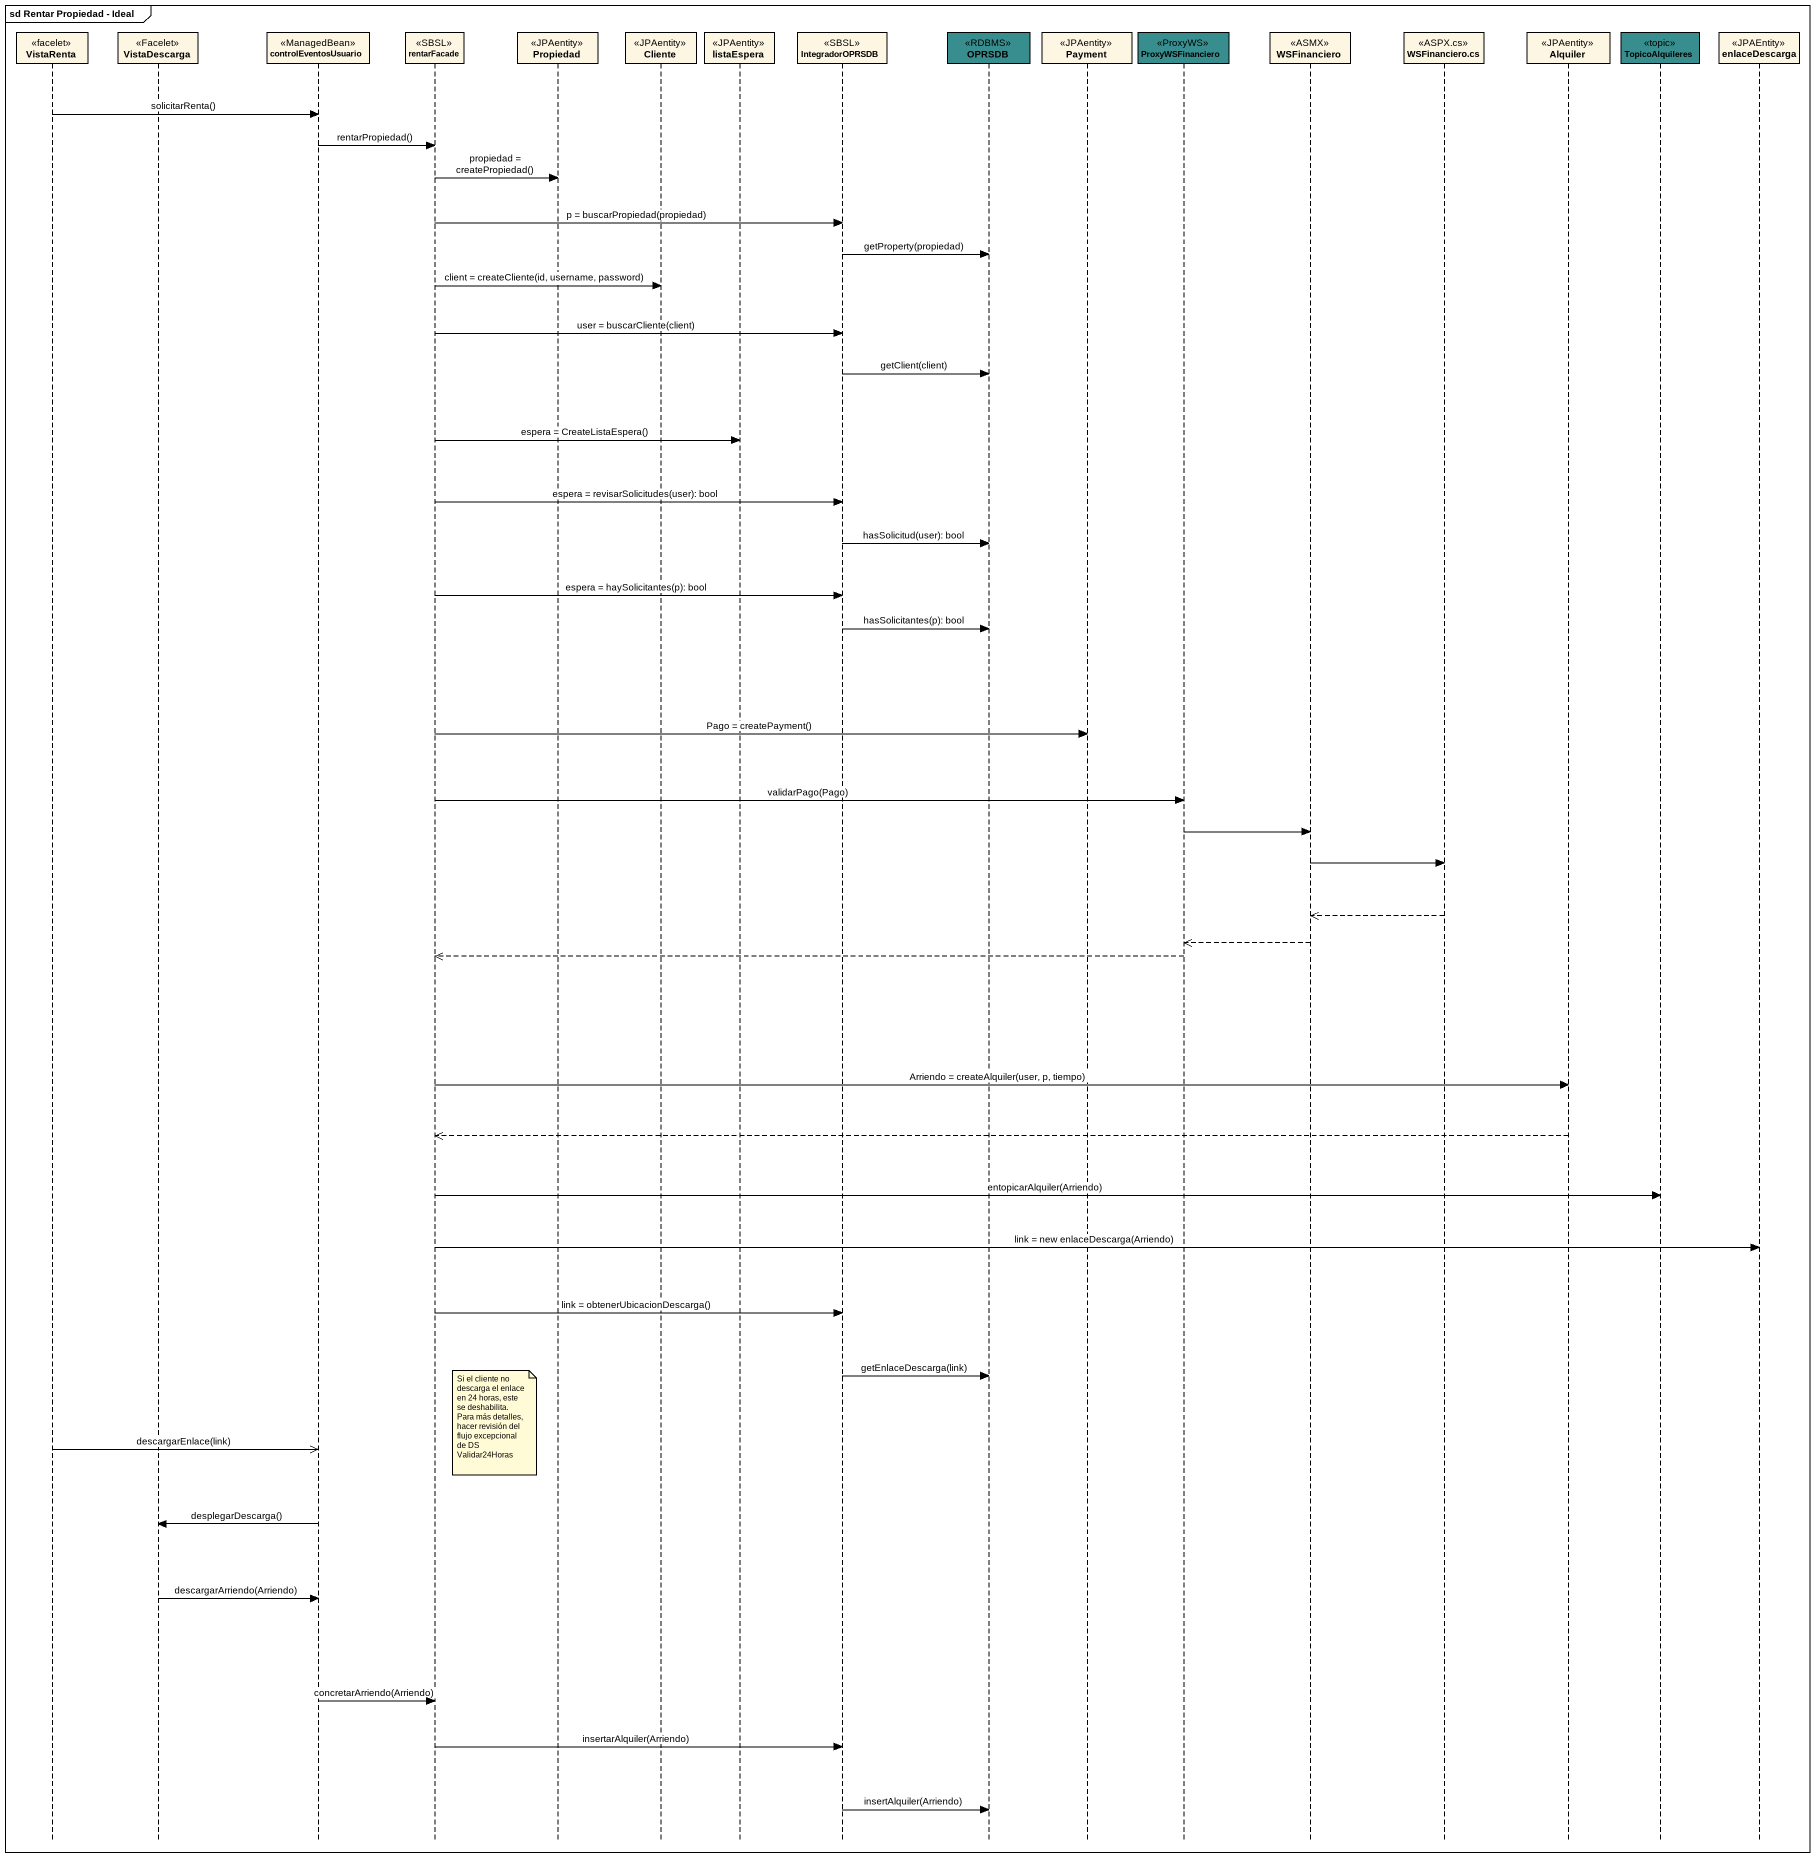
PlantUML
@startuml
mainframe sd Rentar Propiedad - Ideal
hide footbox
participant VistaRenta <<facelet>>
participant VistaDescarga <<Facelet>>
participant controlEventosUsuario <<ManagedBean>>
participant rentarFacade <<SBSL>>
participant Propiedad <<JPAentity>>
participant Cliente <<JPAentity>>
participant listaEspera <<JPAentity>>
participant IntegradorOPRSDB <<SBSL>>
participant OPRSDB <<RDBMS>> #388E8E
participant Payment <<JPAentity>>
participant ProxyWSFinanciero <<ProxyWS>> #388E8E
participant WSFinanciero <<ASMX>>
participant "WSFinanciero.cs" as WSFinanciero_cs <<ASPX.cs>>
participant Alquiler <<JPAentity>>
participant TopicoAlquileres <<topic>> #388E8E
participant enlaceDescarga <<JPAEntity>>

VistaRenta -> controlEventosUsuario : solicitarRenta()
controlEventosUsuario -> rentarFacade : rentarPropiedad()
rentarFacade -> Propiedad : propiedad = createPropiedad()
rentarFacade -> IntegradorOPRSDB : p = buscarPropiedad(propiedad)
IntegradorOPRSDB -> OPRSDB : getProperty(propiedad)
rentarFacade -> Cliente : client = createCliente(id, username, password)
rentarFacade -> IntegradorOPRSDB : user = buscarCliente(client)
IntegradorOPRSDB -> OPRSDB : getClient(client)
rentarFacade -> listaEspera : espera = CreateListaEspera()
rentarFacade -> IntegradorOPRSDB : espera = revisarSolicitudes(user): bool
IntegradorOPRSDB -> OPRSDB : hasSolicitud(user): bool
rentarFacade -> IntegradorOPRSDB : espera = haySolicitantes(p): bool
IntegradorOPRSDB -> OPRSDB : hasSolicitantes(p): bool
rentarFacade -> Payment : Pago = createPayment()
rentarFacade -> ProxyWSFinanciero : validarPago(Pago)
ProxyWSFinanciero -> WSFinanciero
WSFinanciero -> WSFinanciero_cs
WSFinanciero_cs -->> WSFinanciero
WSFinanciero -->> ProxyWSFinanciero
ProxyWSFinanciero -->> rentarFacade
rentarFacade -> Alquiler : Arriendo = createAlquiler(user, p, tiempo)
Alquiler -->> rentarFacade
rentarFacade -> TopicoAlquileres : entopicarAlquiler(Arriendo)
rentarFacade -> enlaceDescarga : link = new enlaceDescarga(Arriendo)
rentarFacade -> IntegradorOPRSDB : link = obtenerUbicacionDescarga()
IntegradorOPRSDB -> OPRSDB : getEnlaceDescarga(link)
note right of rentarFacade
  Si el cliente no descarga el enlace en 24 horas, este se deshabilita.
  Para más detalles, hacer revisión del flujo excepcional de DS Validar24Horas
end note
VistaRenta ->> controlEventosUsuario : descargarEnlace(link)
controlEventosUsuario -> VistaDescarga : desplegarDescarga()
VistaDescarga -> controlEventosUsuario : descargarArriendo(Arriendo)
controlEventosUsuario -> rentarFacade : concretarArriendo(Arriendo)
rentarFacade -> IntegradorOPRSDB : insertarAlquiler(Arriendo)
IntegradorOPRSDB -> OPRSDB : insertAlquiler(Arriendo)
@enduml
